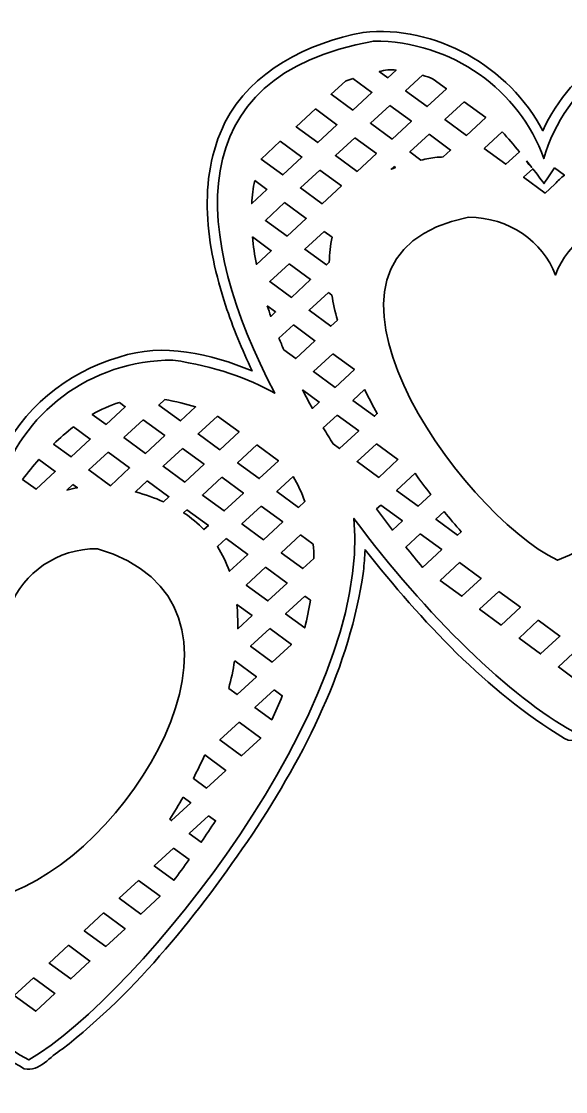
# Model space of a CAD drawing. Header units: centimetres. Extents: x -17 to 17.2, y -20.4 to 8.2.
# Drawn here: x -8.25 to 0.11, y -8.23 to 8.23 of the extents above; entities that cross this region are included whole.
import ezdxf

# ---------------------------------------------------------------- set-up
doc = ezdxf.new("R2010")
doc.units = ezdxf.units.CM
doc.header["$MEASUREMENT"] = 0
doc.layers.add('Layer 1', color=7, linetype='Continuous')

msp = doc.modelspace()

# ---------------------------------------------------------------- linework, layer by layer
at = {"layer": 'Layer 1', "color": 230, "lineweight": 35}
for points, knots in [([(2.43577, 8.07412), (1.16435, 8.07412), (0.09279, 7.24604), (-0.22846, 6.12013), (-0.22846, 6.12013), (-0.59788, 7.17011), (-1.63063, 7.9266), (-2.84586, 7.9266), (-2.84586, 7.9266), (-5.83558, 7.38881), (-5.63294, 4.94336), (-4.36128, 2.50961), (-4.36128, 2.50961), (-4.76566, 2.74558), (-5.28116, 2.9208), (-5.92512, 3.02084), (-5.92512, 3.02084), (-7.19654, 3.02084), (-8.2681, 2.19276), (-8.58935, 1.06685), (-8.58935, 1.06685), (-8.95877, 2.11683), (-9.99153, 2.87332), (-11.20675, 2.87332), (-11.20675, 2.87332), (-16.95517, 1.83929), (-10.90168, -6.24759), (-8.13972, -7.74253), (-8.13972, -7.74253), (-6.42835, -6.72983), (-2.87454, -2.29445), (-3.14436, 0.58513), (-3.14436, 0.58513), (-2.03758, -0.91077), (-0.71782, -2.181), (0.22117, -2.68925), (0.22117, -2.68925), (0.99252, -2.23281), (2.13806, -1.08082), (3.13921, 0.31041), (3.13921, 0.31041), (2.90375, -2.50737), (6.60067, -7.00383), (8.59005, -8.08061), (8.59005, -8.08061), (11.01989, -6.64276), (17.16408, 1.69485), (10.80465, 2.68276), (10.80465, 2.68276), (9.53323, 2.68276), (8.46167, 1.85468), (8.14043, 0.72877), (8.14043, 0.72877), (7.77101, 1.77875), (6.73825, 2.53524), (5.52303, 2.53524), (5.52303, 2.53524), (5.01004, 2.44296), (4.59131, 2.29438), (4.25557, 2.09946), (4.25557, 2.09946), (5.64481, 4.73203), (5.95376, 7.52761), (2.43577, 8.07412)], [0, 0, 0, 0, 0.05882353, 0.05882353, 0.05882353, 0.05882353, 0.11764706, 0.11764706, 0.11764706, 0.11764706, 0.17647059, 0.17647059, 0.17647059, 0.17647059, 0.23529412, 0.23529412, 0.23529412, 0.23529412, 0.29411765, 0.29411765, 0.29411765, 0.29411765, 0.35294118, 0.35294118, 0.35294118, 0.35294118, 0.41176471, 0.41176471, 0.41176471, 0.41176471, 0.47058824, 0.47058824, 0.47058824, 0.47058824, 0.52941176, 0.52941176, 0.52941176, 0.52941176, 0.58823529, 0.58823529, 0.58823529, 0.58823529, 0.64705882, 0.64705882, 0.64705882, 0.64705882, 0.70588235, 0.70588235, 0.70588235, 0.70588235, 0.76470588, 0.76470588, 0.76470588, 0.76470588, 0.82352941, 0.82352941, 0.82352941, 0.82352941, 0.88235294, 0.88235294, 0.88235294, 0.88235294, 1, 1, 1, 1]), ([(-2.62557, 7.48454), (-2.58254, 7.48454), (-2.53985, 7.48277), (-2.49787, 7.4797), (-2.49787, 7.4797), (-2.49787, 7.4797), (-2.62557, 7.36169), (-2.62557, 7.36169), (-2.62557, 7.36169), (-2.62557, 7.36169), (-2.757, 7.45794), (-2.757, 7.45794), (-2.757, 7.45794), (-2.7139, 7.46716), (-2.67029, 7.47632), (-2.62557, 7.48454)], [0, 0, 0, 0, 0.2, 0.2, 0.2, 0.2, 0.4, 0.4, 0.4, 0.4, 0.6, 0.6, 0.6, 0.6, 1, 1, 1, 1]), ([(-3.16033, 7.35056), (-3.16033, 7.35056), (-2.86821, 7.13727), (-2.86821, 7.13727), (-2.86821, 7.13727), (-2.86821, 7.13727), (-3.16353, 6.86352), (-3.16353, 6.86352), (-3.16353, 6.86352), (-3.16353, 6.86352), (-3.49556, 7.10728), (-3.49556, 7.10728), (-3.49556, 7.10728), (-3.49556, 7.10728), (-3.27633, 7.30993), (-3.27633, 7.30993), (-3.27633, 7.30993), (-3.23848, 7.3239), (-3.19986, 7.33759), (-3.16033, 7.35056)], [0, 0, 0, 0, 0.16666667, 0.16666667, 0.16666667, 0.16666667, 0.33333333, 0.33333333, 0.33333333, 0.33333333, 0.5, 0.5, 0.5, 0.5, 0.66666667, 0.66666667, 0.66666667, 0.66666667, 1, 1, 1, 1]), ([(-2.094, 7.40183), (-2.03812, 7.38419), (-1.98294, 7.36445), (-1.92905, 7.34186), (-1.92905, 7.34186), (-1.92905, 7.34186), (-1.72526, 7.19193), (-1.72526, 7.19193), (-1.72526, 7.19193), (-1.72526, 7.19193), (-2.02004, 6.91818), (-2.02004, 6.91818), (-2.02004, 6.91818), (-2.02004, 6.91818), (-2.3526, 7.16194), (-2.3526, 7.16194), (-2.3526, 7.16194), (-2.3526, 7.16194), (-2.094, 7.40183), (-2.094, 7.40183)], [0, 0, 0, 0, 0.16666667, 0.16666667, 0.16666667, 0.16666667, 0.33333333, 0.33333333, 0.33333333, 0.33333333, 0.5, 0.5, 0.5, 0.5, 0.66666667, 0.66666667, 0.66666667, 0.66666667, 1, 1, 1, 1]), ([(-2.59524, 6.93752), (-2.59524, 6.93752), (-2.26321, 6.69376), (-2.26321, 6.69376), (-2.26321, 6.69376), (-2.26321, 6.69376), (-2.55906, 6.42001), (-2.55906, 6.42001), (-2.55906, 6.42001), (-2.55906, 6.42001), (-2.89109, 6.66377), (-2.89109, 6.66377), (-2.89109, 6.66377), (-2.89109, 6.66377), (-2.59524, 6.93752), (-2.59524, 6.93752)], [0, 0, 0, 0, 0.2, 0.2, 0.2, 0.2, 0.4, 0.4, 0.4, 0.4, 0.6, 0.6, 0.6, 0.6, 1, 1, 1, 1]), ([(-1.45175, 6.99217), (-1.45175, 6.99217), (-1.12025, 6.74937), (-1.12025, 6.74937), (-1.12025, 6.74937), (-1.12025, 6.74937), (-1.4161, 6.47513), (-1.4161, 6.47513), (-1.4161, 6.47513), (-1.4161, 6.47513), (-1.7476, 6.71841), (-1.7476, 6.71841), (-1.7476, 6.71841), (-1.7476, 6.71841), (-1.45175, 6.99217), (-1.45175, 6.99217)], [0, 0, 0, 0, 0.2, 0.2, 0.2, 0.2, 0.4, 0.4, 0.4, 0.4, 0.6, 0.6, 0.6, 0.6, 1, 1, 1, 1]), ([(-3.73766, 6.88286), (-3.73766, 6.88286), (-3.40563, 6.63958), (-3.40563, 6.63958), (-3.40563, 6.63958), (-3.40563, 6.63958), (-3.70148, 6.36583), (-3.70148, 6.36583), (-3.70148, 6.36583), (-3.70148, 6.36583), (-4.03351, 6.60911), (-4.03351, 6.60911), (-4.03351, 6.60911), (-4.03351, 6.60911), (-3.73766, 6.88286), (-3.73766, 6.88286)], [0, 0, 0, 0, 0.2, 0.2, 0.2, 0.2, 0.4, 0.4, 0.4, 0.4, 0.6, 0.6, 0.6, 0.6, 1, 1, 1, 1]), ([(-3.13319, 6.43935), (-3.13319, 6.43935), (-2.80063, 6.19607), (-2.80063, 6.19607), (-2.80063, 6.19607), (-2.80063, 6.19607), (-3.09595, 5.92232), (-3.09595, 5.92232), (-3.09595, 5.92232), (-3.09595, 5.92232), (-3.42851, 6.1656), (-3.42851, 6.1656), (-3.42851, 6.1656), (-3.42851, 6.1656), (-3.13319, 6.43935), (-3.13319, 6.43935)], [0, 0, 0, 0, 0.2, 0.2, 0.2, 0.2, 0.4, 0.4, 0.4, 0.4, 0.6, 0.6, 0.6, 0.6, 1, 1, 1, 1]), ([(-1.99077, 6.494), (-1.99077, 6.494), (-1.65927, 6.25072), (-1.65927, 6.25072), (-1.65927, 6.25072), (-1.65927, 6.25072), (-1.7742, 6.14383), (-1.7742, 6.14383), (-1.7742, 6.14383), (-1.8055, 6.14273), (-1.83674, 6.1411), (-1.86838, 6.13899), (-1.86838, 6.13899), (-1.95457, 6.12698), (-2.03665, 6.11233), (-2.11527, 6.09546), (-2.11527, 6.09546), (-2.11527, 6.09546), (-2.28554, 6.22024), (-2.28554, 6.22024), (-2.28554, 6.22024), (-2.28554, 6.22024), (-1.99077, 6.494), (-1.99077, 6.494)], [0, 0, 0, 0, 0.14285714, 0.14285714, 0.14285714, 0.14285714, 0.28571429, 0.28571429, 0.28571429, 0.28571429, 0.42857143, 0.42857143, 0.42857143, 0.42857143, 0.57142857, 0.57142857, 0.57142857, 0.57142857, 0.71428571, 0.71428571, 0.71428571, 0.71428571, 1, 1, 1, 1]), ([(-0.86751, 6.53173), (-0.77601, 6.43148), (-0.68829, 6.32812), (-0.60359, 6.22412), (-0.60359, 6.22412), (-0.60359, 6.22412), (-0.81164, 6.03211), (-0.81164, 6.03211), (-0.81164, 6.03211), (-0.81164, 6.03211), (-1.1442, 6.27587), (-1.1442, 6.27587), (-1.1442, 6.27587), (-1.1442, 6.27587), (-0.86751, 6.53173), (-0.86751, 6.53173)], [0, 0, 0, 0, 0.2, 0.2, 0.2, 0.2, 0.4, 0.4, 0.4, 0.4, 0.6, 0.6, 0.6, 0.6, 1, 1, 1, 1]), ([(-4.27667, 6.38469), (-4.27667, 6.38469), (-3.94411, 6.14093), (-3.94411, 6.14093), (-3.94411, 6.14093), (-3.94411, 6.14093), (-4.23943, 5.86766), (-4.23943, 5.86766), (-4.23943, 5.86766), (-4.23943, 5.86766), (-4.57146, 6.11094), (-4.57146, 6.11094), (-4.57146, 6.11094), (-4.57146, 6.11094), (-4.27667, 6.38469), (-4.27667, 6.38469)], [0, 0, 0, 0, 0.2, 0.2, 0.2, 0.2, 0.4, 0.4, 0.4, 0.4, 0.6, 0.6, 0.6, 0.6, 1, 1, 1, 1]), ([(-3.67114, 5.94118), (-3.67114, 5.94118), (-3.33858, 5.6979), (-3.33858, 5.6979), (-3.33858, 5.6979), (-3.33858, 5.6979), (-3.63443, 5.42415), (-3.63443, 5.42415), (-3.63443, 5.42415), (-3.63443, 5.42415), (-3.96699, 5.66743), (-3.96699, 5.66743), (-3.96699, 5.66743), (-3.96699, 5.66743), (-3.67114, 5.94118), (-3.67114, 5.94118)], [0, 0, 0, 0, 0.2, 0.2, 0.2, 0.2, 0.4, 0.4, 0.4, 0.4, 0.6, 0.6, 0.6, 0.6, 1, 1, 1, 1]), ([(-2.52766, 5.99631), (-2.52766, 5.99631), (-2.50691, 5.98083), (-2.50691, 5.98083), (-2.50691, 5.98083), (-2.52929, 5.97223), (-2.55133, 5.96333), (-2.57289, 5.95423), (-2.57289, 5.95423), (-2.57289, 5.95423), (-2.52766, 5.99631), (-2.52766, 5.99631)], [0, 0, 0, 0, 0.25, 0.25, 0.25, 0.25, 0.5, 0.5, 0.5, 0.5, 1, 1, 1, 1]), ([(-0.06457, 5.97552), (-0.06457, 5.97552), (0.08814, 5.86379), (0.08814, 5.86379), (0.08814, 5.86379), (0.03591, 5.82354), (-0.01238, 5.7783), (-0.05606, 5.72788), (-0.05606, 5.72788), (-0.05606, 5.72788), (-0.20611, 5.58907), (-0.20611, 5.58907), (-0.20611, 5.58907), (-0.20611, 5.58907), (-0.53867, 5.83235), (-0.53867, 5.83235), (-0.53867, 5.83235), (-0.53867, 5.83235), (-0.39713, 5.96294), (-0.39713, 5.96294), (-0.39713, 5.96294), (-0.33794, 5.88614), (-0.27979, 5.80969), (-0.22367, 5.73562), (-0.22367, 5.73562), (-0.17561, 5.81065), (-0.12232, 5.89146), (-0.06457, 5.97552)], [0, 0, 0, 0, 0.125, 0.125, 0.125, 0.125, 0.25, 0.25, 0.25, 0.25, 0.375, 0.375, 0.375, 0.375, 0.5, 0.5, 0.5, 0.5, 0.625, 0.625, 0.625, 0.625, 0.75, 0.75, 0.75, 0.75, 1, 1, 1, 1]), ([(-0.49238, 6.08579), (-0.46559, 6.05177), (-0.43978, 6.01804), (-0.41363, 5.98422), (-0.41363, 5.98422), (-0.44586, 6.01139), (-0.47255, 6.04662), (-0.49238, 6.08579)], [0, 0, 0, 0, 0.33333333, 0.33333333, 0.33333333, 0.33333333, 1, 1, 1, 1]), ([(-4.6699, 5.7806), (-4.6699, 5.7806), (-4.48207, 5.64276), (-4.48207, 5.64276), (-4.48207, 5.64276), (-4.48207, 5.64276), (-4.71619, 5.42608), (-4.71619, 5.42608), (-4.71619, 5.42608), (-4.70877, 5.54783), (-4.69321, 5.66609), (-4.6699, 5.7806)], [0, 0, 0, 0, 0.25, 0.25, 0.25, 0.25, 0.5, 0.5, 0.5, 0.5, 1, 1, 1, 1]), ([(-4.20963, 5.44301), (-4.20963, 5.44301), (-3.8776, 5.19925), (-3.8776, 5.19925), (-3.8776, 5.19925), (-3.8776, 5.19925), (-4.17238, 4.92598), (-4.17238, 4.92598), (-4.17238, 4.92598), (-4.17238, 4.92598), (-4.50494, 5.16926), (-4.50494, 5.16926), (-4.50494, 5.16926), (-4.50494, 5.16926), (-4.20963, 5.44301), (-4.20963, 5.44301)], [0, 0, 0, 0, 0.2, 0.2, 0.2, 0.2, 0.4, 0.4, 0.4, 0.4, 0.6, 0.6, 0.6, 0.6, 1, 1, 1, 1]), ([(-1.38311, 5.21617), (-0.76629, 5.21617), (-0.24258, 4.84441), (-0.05073, 4.32769), (-0.05073, 4.32769), (0.14108, 4.84449), (0.66584, 5.21617), (1.28271, 5.21617), (1.28271, 5.21617), (4.06746, 4.39086), (1.93847, 0.71281), (-0.01668, -0.05863), (-0.01668, -0.05863), (-1.51988, 0.66887), (-4.36067, 4.63329), (-1.38311, 5.21617)], [0, 0, 0, 0, 0.2, 0.2, 0.2, 0.2, 0.4, 0.4, 0.4, 0.4, 0.6, 0.6, 0.6, 0.6, 1, 1, 1, 1]), ([(-3.6041, 4.99949), (-3.6041, 4.99949), (-3.47959, 4.90808), (-3.47959, 4.90808), (-3.47959, 4.90808), (-3.50678, 4.7861), (-3.5211, 4.65796), (-3.52375, 4.52454), (-3.52375, 4.52454), (-3.52375, 4.52454), (-3.56845, 4.48343), (-3.56845, 4.48343), (-3.56845, 4.48343), (-3.56845, 4.48343), (-3.89995, 4.72574), (-3.89995, 4.72574), (-3.89995, 4.72574), (-3.89995, 4.72574), (-3.6041, 4.99949), (-3.6041, 4.99949)], [0, 0, 0, 0, 0.16666667, 0.16666667, 0.16666667, 0.16666667, 0.33333333, 0.33333333, 0.33333333, 0.33333333, 0.5, 0.5, 0.5, 0.5, 0.66666667, 0.66666667, 0.66666667, 0.66666667, 1, 1, 1, 1]), ([(-4.70555, 4.91485), (-4.70555, 4.91485), (-4.41449, 4.70156), (-4.41449, 4.70156), (-4.41449, 4.70156), (-4.41449, 4.70156), (-4.64223, 4.49068), (-4.64223, 4.49068), (-4.64223, 4.49068), (-4.67065, 4.63471), (-4.69232, 4.77639), (-4.70555, 4.91485)], [0, 0, 0, 0, 0.25, 0.25, 0.25, 0.25, 0.5, 0.5, 0.5, 0.5, 1, 1, 1, 1]), ([(-4.14205, 4.5018), (-4.14205, 4.5018), (-3.81055, 4.259), (-3.81055, 4.259), (-3.81055, 4.259), (-3.81055, 4.259), (-4.10587, 3.98525), (-4.10587, 3.98525), (-4.10587, 3.98525), (-4.10587, 3.98525), (-4.43737, 4.22805), (-4.43737, 4.22805), (-4.43737, 4.22805), (-4.43737, 4.22805), (-4.14205, 4.5018), (-4.14205, 4.5018)], [0, 0, 0, 0, 0.2, 0.2, 0.2, 0.2, 0.4, 0.4, 0.4, 0.4, 0.6, 0.6, 0.6, 0.6, 1, 1, 1, 1]), ([(-3.53759, 4.05926), (-3.53759, 4.05926), (-3.48491, 4.02057), (-3.48491, 4.02057), (-3.48491, 4.02057), (-3.46409, 3.89481), (-3.43495, 3.76633), (-3.39924, 3.63558), (-3.39924, 3.63558), (-3.39924, 3.63558), (-3.50087, 3.54175), (-3.50087, 3.54175), (-3.50087, 3.54175), (-3.50087, 3.54175), (-3.83343, 3.78551), (-3.83343, 3.78551), (-3.83343, 3.78551), (-3.83343, 3.78551), (-3.53759, 4.05926), (-3.53759, 4.05926)], [0, 0, 0, 0, 0.16666667, 0.16666667, 0.16666667, 0.16666667, 0.33333333, 0.33333333, 0.33333333, 0.33333333, 0.5, 0.5, 0.5, 0.5, 0.66666667, 0.66666667, 0.66666667, 0.66666667, 1, 1, 1, 1]), ([(-4.47621, 3.85467), (-4.47621, 3.85467), (-4.34851, 3.76084), (-4.34851, 3.76084), (-4.34851, 3.76084), (-4.34851, 3.76084), (-4.42247, 3.69264), (-4.42247, 3.69264), (-4.42247, 3.69264), (-4.44133, 3.74686), (-4.45896, 3.80084), (-4.47621, 3.85467)], [0, 0, 0, 0, 0.25, 0.25, 0.25, 0.25, 0.5, 0.5, 0.5, 0.5, 1, 1, 1, 1]), ([(-4.07607, 3.56109), (-4.07607, 3.56109), (-3.74404, 3.31733), (-3.74404, 3.31733), (-3.74404, 3.31733), (-3.74404, 3.31733), (-4.03882, 3.04358), (-4.03882, 3.04358), (-4.03882, 3.04358), (-4.03882, 3.04358), (-4.2224, 3.17852), (-4.2224, 3.17852), (-4.2224, 3.17852), (-4.24786, 3.23814), (-4.27257, 3.29763), (-4.29636, 3.35699), (-4.29636, 3.35699), (-4.29636, 3.35699), (-4.07607, 3.56109), (-4.07607, 3.56109)], [0, 0, 0, 0, 0.16666667, 0.16666667, 0.16666667, 0.16666667, 0.33333333, 0.33333333, 0.33333333, 0.33333333, 0.5, 0.5, 0.5, 0.5, 0.66666667, 0.66666667, 0.66666667, 0.66666667, 1, 1, 1, 1]), ([(-3.47054, 3.11757), (-3.47054, 3.11757), (-3.13851, 2.87381), (-3.13851, 2.87381), (-3.13851, 2.87381), (-3.13851, 2.87381), (-3.43436, 2.60054), (-3.43436, 2.60054), (-3.43436, 2.60054), (-3.43436, 2.60054), (-3.76639, 2.84382), (-3.76639, 2.84382), (-3.76639, 2.84382), (-3.76639, 2.84382), (-3.47054, 3.11757), (-3.47054, 3.11757)], [0, 0, 0, 0, 0.2, 0.2, 0.2, 0.2, 0.4, 0.4, 0.4, 0.4, 0.6, 0.6, 0.6, 0.6, 1, 1, 1, 1]), ([(-3.93453, 2.56426), (-3.93453, 2.56426), (-3.67699, 2.37563), (-3.67699, 2.37563), (-3.67699, 2.37563), (-3.67699, 2.37563), (-3.78288, 2.27745), (-3.78288, 2.27745), (-3.78288, 2.27745), (-3.83503, 2.37293), (-3.88574, 2.46863), (-3.93453, 2.56426)], [0, 0, 0, 0, 0.25, 0.25, 0.25, 0.25, 0.5, 0.5, 0.5, 0.5, 1, 1, 1, 1]), ([(-2.98207, 2.56668), (-2.92094, 2.44323), (-2.85556, 2.31977), (-2.78679, 2.19668), (-2.78679, 2.19668), (-2.78679, 2.19668), (-2.82883, 2.1575), (-2.82883, 2.1575), (-2.82883, 2.1575), (-2.82883, 2.1575), (-3.16139, 2.4003), (-3.16139, 2.4003), (-3.16139, 2.4003), (-3.16139, 2.4003), (-2.98207, 2.56668), (-2.98207, 2.56668)], [0, 0, 0, 0, 0.2, 0.2, 0.2, 0.2, 0.4, 0.4, 0.4, 0.4, 0.6, 0.6, 0.6, 0.6, 1, 1, 1, 1]), ([(-6.74615, 2.36838), (-6.74615, 2.36838), (-6.65782, 2.30357), (-6.65782, 2.30357), (-6.65782, 2.30357), (-6.65782, 2.30357), (-6.95367, 2.02982), (-6.95367, 2.02982), (-6.95367, 2.02982), (-6.95367, 2.02982), (-7.16491, 2.18507), (-7.16491, 2.18507), (-7.16491, 2.18507), (-7.03222, 2.26078), (-6.89252, 2.32333), (-6.74615, 2.36838)], [0, 0, 0, 0, 0.2, 0.2, 0.2, 0.2, 0.4, 0.4, 0.4, 0.4, 0.6, 0.6, 0.6, 0.6, 1, 1, 1, 1]), ([(-6.0491, 2.41481), (-5.8816, 2.3825), (-5.72446, 2.34423), (-5.57766, 2.2997), (-5.57766, 2.2997), (-5.57766, 2.2997), (-5.81019, 2.08495), (-5.81019, 2.08495), (-5.81019, 2.08495), (-5.81019, 2.08495), (-6.14275, 2.32823), (-6.14275, 2.32823), (-6.14275, 2.32823), (-6.14275, 2.32823), (-6.0491, 2.41481), (-6.0491, 2.41481)], [0, 0, 0, 0, 0.2, 0.2, 0.2, 0.2, 0.4, 0.4, 0.4, 0.4, 0.6, 0.6, 0.6, 0.6, 1, 1, 1, 1]), ([(-5.24297, 2.15944), (-5.24297, 2.15944), (-4.91041, 1.91568), (-4.91041, 1.91568), (-4.91041, 1.91568), (-4.91041, 1.91568), (-5.20626, 1.64241), (-5.20626, 1.64241), (-5.20626, 1.64241), (-5.20626, 1.64241), (-5.53882, 1.88569), (-5.53882, 1.88569), (-5.53882, 1.88569), (-5.53882, 1.88569), (-5.24297, 2.15944), (-5.24297, 2.15944)], [0, 0, 0, 0, 0.2, 0.2, 0.2, 0.2, 0.4, 0.4, 0.4, 0.4, 0.6, 0.6, 0.6, 0.6, 1, 1, 1, 1]), ([(-3.40403, 2.17588), (-3.40403, 2.17588), (-3.07147, 1.93212), (-3.07147, 1.93212), (-3.07147, 1.93212), (-3.07147, 1.93212), (-3.36785, 1.65934), (-3.36785, 1.65934), (-3.36785, 1.65934), (-3.36785, 1.65934), (-3.46629, 1.73141), (-3.46629, 1.73141), (-3.46629, 1.73141), (-3.5169, 1.81415), (-3.56679, 1.89721), (-3.61528, 1.9805), (-3.61528, 1.9805), (-3.61528, 1.9805), (-3.40403, 2.17588), (-3.40403, 2.17588)], [0, 0, 0, 0, 0.16666667, 0.16666667, 0.16666667, 0.16666667, 0.33333333, 0.33333333, 0.33333333, 0.33333333, 0.5, 0.5, 0.5, 0.5, 0.66666667, 0.66666667, 0.66666667, 0.66666667, 1, 1, 1, 1]), ([(-7.45278, 1.99403), (-7.45278, 1.99403), (-7.19631, 1.8054), (-7.19631, 1.8054), (-7.19631, 1.8054), (-7.19631, 1.8054), (-7.49056, 1.53213), (-7.49056, 1.53213), (-7.49056, 1.53213), (-7.49056, 1.53213), (-7.75927, 1.72898), (-7.75927, 1.72898), (-7.75927, 1.72898), (-7.66267, 1.82267), (-7.56053, 1.91219), (-7.45278, 1.99403)], [0, 0, 0, 0, 0.2, 0.2, 0.2, 0.2, 0.4, 0.4, 0.4, 0.4, 0.6, 0.6, 0.6, 0.6, 1, 1, 1, 1]), ([(-6.38539, 2.10382), (-6.38539, 2.10382), (-6.05283, 1.86006), (-6.05283, 1.86006), (-6.05283, 1.86006), (-6.05283, 1.86006), (-6.34815, 1.58631), (-6.34815, 1.58631), (-6.34815, 1.58631), (-6.34815, 1.58631), (-6.68018, 1.83007), (-6.68018, 1.83007), (-6.68018, 1.83007), (-6.68018, 1.83007), (-6.38539, 2.10382), (-6.38539, 2.10382)], [0, 0, 0, 0, 0.2, 0.2, 0.2, 0.2, 0.4, 0.4, 0.4, 0.4, 0.6, 0.6, 0.6, 0.6, 1, 1, 1, 1]), ([(-5.78039, 1.66127), (-5.78039, 1.66127), (-5.44836, 1.41751), (-5.44836, 1.41751), (-5.44836, 1.41751), (-5.44836, 1.41751), (-5.74421, 1.14376), (-5.74421, 1.14376), (-5.74421, 1.14376), (-5.74421, 1.14376), (-6.07624, 1.38752), (-6.07624, 1.38752), (-6.07624, 1.38752), (-6.07624, 1.38752), (-5.78039, 1.66127), (-5.78039, 1.66127)], [0, 0, 0, 0, 0.2, 0.2, 0.2, 0.2, 0.4, 0.4, 0.4, 0.4, 0.6, 0.6, 0.6, 0.6, 1, 1, 1, 1]), ([(-4.63744, 1.71592), (-4.63744, 1.71592), (-4.30488, 1.47264), (-4.30488, 1.47264), (-4.30488, 1.47264), (-4.30488, 1.47264), (-4.60073, 1.19889), (-4.60073, 1.19889), (-4.60073, 1.19889), (-4.60073, 1.19889), (-4.93329, 1.44217), (-4.93329, 1.44217), (-4.93329, 1.44217), (-4.93329, 1.44217), (-4.63744, 1.71592), (-4.63744, 1.71592)], [0, 0, 0, 0, 0.2, 0.2, 0.2, 0.2, 0.4, 0.4, 0.4, 0.4, 0.6, 0.6, 0.6, 0.6, 1, 1, 1, 1]), ([(-2.8001, 1.73334), (-2.8001, 1.73334), (-2.46807, 1.48958), (-2.46807, 1.48958), (-2.46807, 1.48958), (-2.46807, 1.48958), (-2.76285, 1.21631), (-2.76285, 1.21631), (-2.76285, 1.21631), (-2.76285, 1.21631), (-3.09541, 1.45959), (-3.09541, 1.45959), (-3.09541, 1.45959), (-3.09541, 1.45959), (-2.8001, 1.73334), (-2.8001, 1.73334)], [0, 0, 0, 0, 0.2, 0.2, 0.2, 0.2, 0.4, 0.4, 0.4, 0.4, 0.6, 0.6, 0.6, 0.6, 1, 1, 1, 1]), ([(-7.98488, 1.49199), (-7.98488, 1.49199), (-7.7332, 1.30772), (-7.7332, 1.30772), (-7.7332, 1.30772), (-7.7332, 1.30772), (-8.02905, 1.03397), (-8.02905, 1.03397), (-8.02905, 1.03397), (-8.02905, 1.03397), (-8.23604, 1.18536), (-8.23604, 1.18536), (-8.23604, 1.18536), (-8.15863, 1.28722), (-8.07458, 1.39055), (-7.98489, 1.492), (-7.98489, 1.492), (-7.98489, 1.492), (-7.98488, 1.49199), (-7.98488, 1.49199)], [0, 0, 0, 0, 0.16666667, 0.16666667, 0.16666667, 0.16666667, 0.33333333, 0.33333333, 0.33333333, 0.33333333, 0.5, 0.5, 0.5, 0.5, 0.66666667, 0.66666667, 0.66666667, 0.66666667, 1, 1, 1, 1]), ([(-6.92334, 1.60565), (-6.92334, 1.60565), (-6.59078, 1.36188), (-6.59078, 1.36188), (-6.59078, 1.36188), (-6.59078, 1.36188), (-6.8861, 1.08861), (-6.8861, 1.08861), (-6.8861, 1.08861), (-6.8861, 1.08861), (-7.21813, 1.33237), (-7.21813, 1.33237), (-7.21813, 1.33237), (-7.21813, 1.33237), (-6.92334, 1.60565), (-6.92334, 1.60565)], [0, 0, 0, 0, 0.2, 0.2, 0.2, 0.2, 0.4, 0.4, 0.4, 0.4, 0.6, 0.6, 0.6, 0.6, 1, 1, 1, 1]), ([(-6.31941, 1.1631), (-6.31941, 1.1631), (-5.98685, 0.91934), (-5.98685, 0.91934), (-5.98685, 0.91934), (-5.98685, 0.91934), (-6.07039, 0.84147), (-6.07039, 0.84147), (-6.07039, 0.84147), (-6.20149, 0.90073), (-6.34467, 0.95187), (-6.50192, 0.99382), (-6.50192, 0.99382), (-6.50192, 0.99382), (-6.31941, 1.1631), (-6.31941, 1.1631)], [0, 0, 0, 0, 0.2, 0.2, 0.2, 0.2, 0.4, 0.4, 0.4, 0.4, 0.6, 0.6, 0.6, 0.6, 1, 1, 1, 1]), ([(-5.17592, 1.21775), (-5.17592, 1.21775), (-4.84389, 0.97399), (-4.84389, 0.97399), (-4.84389, 0.97399), (-4.84389, 0.97399), (-5.13867, 0.70072), (-5.13867, 0.70072), (-5.13867, 0.70072), (-5.13867, 0.70072), (-5.47176, 0.944), (-5.47176, 0.944), (-5.47176, 0.944), (-5.47176, 0.944), (-5.17592, 1.21775), (-5.17592, 1.21775)], [0, 0, 0, 0, 0.2, 0.2, 0.2, 0.2, 0.4, 0.4, 0.4, 0.4, 0.6, 0.6, 0.6, 0.6, 1, 1, 1, 1]), ([(-4.07767, 1.23081), (-4.00504, 1.10858), (-3.94615, 0.97959), (-3.89942, 0.84485), (-3.89942, 0.84485), (-3.89942, 0.84485), (-3.99626, 0.75537), (-3.99626, 0.75537), (-3.99626, 0.75537), (-3.99626, 0.75537), (-4.32829, 0.99913), (-4.32829, 0.99913), (-4.32829, 0.99913), (-4.32829, 0.99913), (-4.07767, 1.23081), (-4.07767, 1.23081)], [0, 0, 0, 0, 0.2, 0.2, 0.2, 0.2, 0.4, 0.4, 0.4, 0.4, 0.6, 0.6, 0.6, 0.6, 1, 1, 1, 1]), ([(-2.20574, 1.27966), (-2.12713, 1.16867), (-2.04659, 1.05941), (-1.9647, 0.95222), (-1.9647, 0.95222), (-1.9647, 0.95222), (-2.15838, 0.77278), (-2.15838, 0.77278), (-2.15838, 0.77278), (-2.15838, 0.77278), (-2.49041, 1.01606), (-2.49041, 1.01606), (-2.49041, 1.01606), (-2.49041, 1.01606), (-2.20574, 1.27966), (-2.20574, 1.27966)], [0, 0, 0, 0, 0.2, 0.2, 0.2, 0.2, 0.4, 0.4, 0.4, 0.4, 0.6, 0.6, 0.6, 0.6, 1, 1, 1, 1]), ([(-7.4613, 1.10748), (-7.4613, 1.10748), (-7.39372, 1.05766), (-7.39372, 1.05766), (-7.39372, 1.05766), (-7.44831, 1.04728), (-7.50189, 1.03529), (-7.55441, 1.02139), (-7.55441, 1.02139), (-7.55441, 1.02139), (-7.4613, 1.10748), (-7.4613, 1.10748)], [0, 0, 0, 0, 0.25, 0.25, 0.25, 0.25, 0.5, 0.5, 0.5, 0.5, 1, 1, 1, 1]), ([(-5.71388, 0.71958), (-5.71388, 0.71958), (-5.38132, 0.47582), (-5.38132, 0.47582), (-5.38132, 0.47582), (-5.38132, 0.47582), (-5.4489, 0.41294), (-5.4489, 0.41294), (-5.4489, 0.41294), (-5.54028, 0.50782), (-5.64467, 0.59527), (-5.76337, 0.67363), (-5.76337, 0.67363), (-5.76337, 0.67363), (-5.71388, 0.71958), (-5.71388, 0.71958)], [0, 0, 0, 0, 0.2, 0.2, 0.2, 0.2, 0.4, 0.4, 0.4, 0.4, 0.6, 0.6, 0.6, 0.6, 1, 1, 1, 1]), ([(-4.57039, 0.77424), (-4.57039, 0.77424), (-4.23836, 0.53144), (-4.23836, 0.53144), (-4.23836, 0.53144), (-4.23836, 0.53144), (-4.53421, 0.2572), (-4.53421, 0.2572), (-4.53421, 0.2572), (-4.53421, 0.2572), (-4.86624, 0.50048), (-4.86624, 0.50048), (-4.86624, 0.50048), (-4.86624, 0.50048), (-4.57039, 0.77424), (-4.57039, 0.77424)], [0, 0, 0, 0, 0.2, 0.2, 0.2, 0.2, 0.4, 0.4, 0.4, 0.4, 0.6, 0.6, 0.6, 0.6, 1, 1, 1, 1]), ([(-2.73358, 0.79165), (-2.73358, 0.79165), (-2.40102, 0.54789), (-2.40102, 0.54789), (-2.40102, 0.54789), (-2.40102, 0.54789), (-2.5532, 0.40666), (-2.5532, 0.40666), (-2.5532, 0.40666), (-2.6356, 0.51389), (-2.7171, 0.62239), (-2.79743, 0.73265), (-2.79743, 0.73265), (-2.79743, 0.73265), (-2.73358, 0.79165), (-2.73358, 0.79165)], [0, 0, 0, 0, 0.2, 0.2, 0.2, 0.2, 0.4, 0.4, 0.4, 0.4, 0.6, 0.6, 0.6, 0.6, 1, 1, 1, 1]), ([(-1.75878, 0.69056), (-1.67268, 0.58451), (-1.58523, 0.48172), (-1.49752, 0.3815), (-1.49752, 0.3815), (-1.49752, 0.3815), (-1.55339, 0.32975), (-1.55339, 0.32975), (-1.55339, 0.32975), (-1.55339, 0.32975), (-1.88595, 0.57351), (-1.88595, 0.57351), (-1.88595, 0.57351), (-1.88595, 0.57351), (-1.75878, 0.69056), (-1.75878, 0.69056)], [0, 0, 0, 0, 0.2, 0.2, 0.2, 0.2, 0.4, 0.4, 0.4, 0.4, 0.6, 0.6, 0.6, 0.6, 1, 1, 1, 1]), ([(-3.96646, 0.33169), (-3.96646, 0.33169), (-3.76958, 0.18708), (-3.76958, 0.18708), (-3.76958, 0.18708), (-3.76452, 0.11604), (-3.76132, 0.04432), (-3.76107, -0.02863), (-3.76107, -0.02863), (-3.76107, -0.02863), (-3.93028, -0.18534), (-3.93028, -0.18534), (-3.93028, -0.18534), (-3.93028, -0.18534), (-4.26231, 0.05794), (-4.26231, 0.05794), (-4.26231, 0.05794), (-4.26231, 0.05794), (-3.96646, 0.33169), (-3.96646, 0.33169)], [0, 0, 0, 0, 0.16666667, 0.16666667, 0.16666667, 0.16666667, 0.33333333, 0.33333333, 0.33333333, 0.33333333, 0.5, 0.5, 0.5, 0.5, 0.66666667, 0.66666667, 0.66666667, 0.66666667, 1, 1, 1, 1]), ([(-2.12805, 0.34813), (-2.12805, 0.34813), (-1.79549, 0.10533), (-1.79549, 0.10533), (-1.79549, 0.10533), (-1.79549, 0.10533), (-2.09027, -0.16745), (-2.09027, -0.16745), (-2.09027, -0.16745), (-2.17656, -0.06535), (-2.26207, 0.03876), (-2.34727, 0.14499), (-2.34727, 0.14499), (-2.34727, 0.14499), (-2.12805, 0.34813), (-2.12805, 0.34813)], [0, 0, 0, 0, 0.2, 0.2, 0.2, 0.2, 0.4, 0.4, 0.4, 0.4, 0.6, 0.6, 0.6, 0.6, 1, 1, 1, 1]), ([(-5.10941, 0.27607), (-5.10941, 0.27607), (-4.77685, 0.03279), (-4.77685, 0.03279), (-4.77685, 0.03279), (-4.77685, 0.03279), (-5.05727, -0.22597), (-5.05727, -0.22597), (-5.05727, -0.22597), (-5.10469, -0.09241), (-5.16599, 0.03442), (-5.24244, 0.15274), (-5.24244, 0.15274), (-5.24244, 0.15274), (-5.10941, 0.27607), (-5.10941, 0.27607)], [0, 0, 0, 0, 0.2, 0.2, 0.2, 0.2, 0.4, 0.4, 0.4, 0.4, 0.6, 0.6, 0.6, 0.6, 1, 1, 1, 1]), ([(-9.75252, 0.11984), (-9.1357, 0.11984), (-8.61146, -0.25143), (-8.41961, -0.76816), (-8.41961, -0.76816), (-8.2278, -0.25136), (-7.70358, 0.11984), (-7.0867, 0.11984), (-7.0867, 0.11984), (-4.30195, -0.70547), (-6.43094, -4.38352), (-8.38609, -5.15496), (-8.38609, -5.15496), (-9.88929, -4.42745), (-12.73008, -0.46303), (-9.75252, 0.11984)], [0, 0, 0, 0, 0.2, 0.2, 0.2, 0.2, 0.4, 0.4, 0.4, 0.4, 0.6, 0.6, 0.6, 0.6, 1, 1, 1, 1]), ([(-1.52412, -0.09442), (-1.52412, -0.09442), (-1.19156, -0.3377), (-1.19156, -0.3377), (-1.19156, -0.3377), (-1.19156, -0.3377), (-1.48688, -0.61048), (-1.48688, -0.61048), (-1.48688, -0.61048), (-1.48688, -0.61048), (-1.81944, -0.36768), (-1.81944, -0.36768), (-1.81944, -0.36768), (-1.81944, -0.36768), (-1.52412, -0.09442), (-1.52412, -0.09442)], [0, 0, 0, 0, 0.2, 0.2, 0.2, 0.2, 0.4, 0.4, 0.4, 0.4, 0.6, 0.6, 0.6, 0.6, 1, 1, 1, 1]), ([(-4.50441, -0.16648), (-4.50441, -0.16648), (-4.17238, -0.40976), (-4.17238, -0.40976), (-4.17238, -0.40976), (-4.17238, -0.40976), (-4.46716, -0.68303), (-4.46716, -0.68303), (-4.46716, -0.68303), (-4.46716, -0.68303), (-4.79972, -0.43975), (-4.79972, -0.43975), (-4.79972, -0.43975), (-4.79972, -0.43975), (-4.50441, -0.16648), (-4.50441, -0.16648)], [0, 0, 0, 0, 0.2, 0.2, 0.2, 0.2, 0.4, 0.4, 0.4, 0.4, 0.6, 0.6, 0.6, 0.6, 1, 1, 1, 1]), ([(-3.89995, -0.61), (-3.89995, -0.61), (-3.81375, -0.67336), (-3.81375, -0.67336), (-3.81375, -0.67336), (-3.83603, -0.81313), (-3.86532, -0.95495), (-3.90048, -1.0985), (-3.90048, -1.0985), (-3.90048, -1.0985), (-4.19526, -0.88327), (-4.19526, -0.88327), (-4.19526, -0.88327), (-4.19526, -0.88327), (-3.89995, -0.61), (-3.89995, -0.61)], [0, 0, 0, 0, 0.2, 0.2, 0.2, 0.2, 0.4, 0.4, 0.4, 0.4, 0.6, 0.6, 0.6, 0.6, 1, 1, 1, 1]), ([(-0.91859, -0.53793), (-0.91859, -0.53793), (-0.58656, -0.78121), (-0.58656, -0.78121), (-0.58656, -0.78121), (-0.58656, -0.78121), (-0.88134, -1.05399), (-0.88134, -1.05399), (-0.88134, -1.05399), (-0.88134, -1.05399), (-1.2139, -0.81119), (-1.2139, -0.81119), (-1.2139, -0.81119), (-1.2139, -0.81119), (-0.91859, -0.53793), (-0.91859, -0.53793)], [0, 0, 0, 0, 0.2, 0.2, 0.2, 0.2, 0.4, 0.4, 0.4, 0.4, 0.6, 0.6, 0.6, 0.6, 1, 1, 1, 1]), ([(-4.94446, -0.73623), (-4.94446, -0.73623), (-4.71034, -0.90793), (-4.71034, -0.90793), (-4.71034, -0.90793), (-4.71034, -0.90793), (-4.93063, -1.11155), (-4.93063, -1.11155), (-4.93063, -1.11155), (-4.92729, -0.98348), (-4.93164, -0.85796), (-4.94446, -0.73623)], [0, 0, 0, 0, 0.25, 0.25, 0.25, 0.25, 0.5, 0.5, 0.5, 0.5, 1, 1, 1, 1]), ([(-0.31412, -0.98048), (-0.31412, -0.98048), (0.01844, -1.22424), (0.01844, -1.22424), (0.01844, -1.22424), (0.01844, -1.22424), (-0.27688, -1.49751), (-0.27688, -1.49751), (-0.27688, -1.49751), (-0.27688, -1.49751), (-0.60891, -1.25375), (-0.60891, -1.25375), (-0.60891, -1.25375), (-0.60891, -1.25375), (-0.31412, -0.98048), (-0.31412, -0.98048)], [0, 0, 0, 0, 0.2, 0.2, 0.2, 0.2, 0.4, 0.4, 0.4, 0.4, 0.6, 0.6, 0.6, 0.6, 1, 1, 1, 1]), ([(-4.4379, -1.10768), (-4.4379, -1.10768), (-4.10481, -1.35144), (-4.10481, -1.35144), (-4.10481, -1.35144), (-4.10481, -1.35144), (-4.40066, -1.62422), (-4.40066, -1.62422), (-4.40066, -1.62422), (-4.40066, -1.62422), (-4.73269, -1.38142), (-4.73269, -1.38142), (-4.73269, -1.38142), (-4.73269, -1.38142), (-4.4379, -1.10768), (-4.4379, -1.10768)], [0, 0, 0, 0, 0.2, 0.2, 0.2, 0.2, 0.4, 0.4, 0.4, 0.4, 0.6, 0.6, 0.6, 0.6, 1, 1, 1, 1]), ([(0.29087, -1.424), (0.29087, -1.424), (0.62237, -1.66728), (0.62237, -1.66728), (0.62237, -1.66728), (0.62237, -1.66728), (0.32759, -1.94055), (0.32759, -1.94055), (0.32759, -1.94055), (0.32759, -1.94055), (-0.00391, -1.69727), (-0.00391, -1.69727), (-0.00391, -1.69727), (-0.00391, -1.69727), (0.29087, -1.424), (0.29087, -1.424)], [0, 0, 0, 0, 0.2, 0.2, 0.2, 0.2, 0.4, 0.4, 0.4, 0.4, 0.6, 0.6, 0.6, 0.6, 1, 1, 1, 1]), ([(-4.97585, -1.60585), (-4.97585, -1.60585), (-4.64329, -1.84961), (-4.64329, -1.84961), (-4.64329, -1.84961), (-4.64329, -1.84961), (-4.93914, -2.12336), (-4.93914, -2.12336), (-4.93914, -2.12336), (-4.93914, -2.12336), (-5.06791, -2.02856), (-5.06791, -2.02856), (-5.06791, -2.02856), (-5.03125, -1.88722), (-5.00166, -1.74705), (-4.97905, -1.60874), (-4.97905, -1.60874), (-4.97905, -1.60874), (-4.97585, -1.60585), (-4.97585, -1.60585)], [0, 0, 0, 0, 0.16666667, 0.16666667, 0.16666667, 0.16666667, 0.33333333, 0.33333333, 0.33333333, 0.33333333, 0.5, 0.5, 0.5, 0.5, 0.66666667, 0.66666667, 0.66666667, 0.66666667, 1, 1, 1, 1]), ([(-4.37032, -2.04937), (-4.37032, -2.04937), (-4.24634, -2.1403), (-4.24634, -2.1403), (-4.24634, -2.1403), (-4.29717, -2.26381), (-4.35154, -2.38753), (-4.40863, -2.51127), (-4.40863, -2.51127), (-4.40863, -2.51127), (-4.66617, -2.32313), (-4.66617, -2.32313), (-4.66617, -2.32313), (-4.66617, -2.32313), (-4.37032, -2.04937), (-4.37032, -2.04937)], [0, 0, 0, 0, 0.2, 0.2, 0.2, 0.2, 0.4, 0.4, 0.4, 0.4, 0.6, 0.6, 0.6, 0.6, 1, 1, 1, 1]), ([(-4.90881, -2.54754), (-4.90881, -2.54754), (-4.57678, -2.7913), (-4.57678, -2.7913), (-4.57678, -2.7913), (-4.57678, -2.7913), (-4.87263, -3.06408), (-4.87263, -3.06408), (-4.87263, -3.06408), (-4.87263, -3.06408), (-5.20466, -2.82128), (-5.20466, -2.82128), (-5.20466, -2.82128), (-5.20466, -2.82128), (-4.90881, -2.54754), (-4.90881, -2.54754)], [0, 0, 0, 0, 0.2, 0.2, 0.2, 0.2, 0.4, 0.4, 0.4, 0.4, 0.6, 0.6, 0.6, 0.6, 1, 1, 1, 1]), ([(-5.43665, -3.052), (-5.43665, -3.052), (-5.11366, -3.28851), (-5.11366, -3.28851), (-5.11366, -3.28851), (-5.11366, -3.28851), (-5.40951, -3.56226), (-5.40951, -3.56226), (-5.40951, -3.56226), (-5.40951, -3.56226), (-5.61224, -3.41378), (-5.61224, -3.41378), (-5.61224, -3.41378), (-5.55036, -3.29433), (-5.49178, -3.17335), (-5.43665, -3.052)], [0, 0, 0, 0, 0.2, 0.2, 0.2, 0.2, 0.4, 0.4, 0.4, 0.4, 0.6, 0.6, 0.6, 0.6, 1, 1, 1, 1]), ([(-5.76868, -3.70107), (-5.76868, -3.70107), (-5.65215, -3.78668), (-5.65215, -3.78668), (-5.65215, -3.78668), (-5.65215, -3.78668), (-5.94747, -4.06043), (-5.94747, -4.06043), (-5.94747, -4.06043), (-5.94747, -4.06043), (-5.97301, -4.04157), (-5.97301, -4.04157), (-5.97301, -4.04157), (-5.90242, -3.92993), (-5.83433, -3.8164), (-5.76868, -3.70107)], [0, 0, 0, 0, 0.2, 0.2, 0.2, 0.2, 0.4, 0.4, 0.4, 0.4, 0.6, 0.6, 0.6, 0.6, 1, 1, 1, 1]), ([(-5.37919, -3.98643), (-5.37919, -3.98643), (-5.27171, -4.06478), (-5.27171, -4.06478), (-5.27171, -4.06478), (-5.34371, -4.17622), (-5.41703, -4.28631), (-5.49147, -4.39512), (-5.49147, -4.39512), (-5.49147, -4.39512), (-5.67504, -4.26018), (-5.67504, -4.26018), (-5.67504, -4.26018), (-5.67504, -4.26018), (-5.37919, -3.98643), (-5.37919, -3.98643)], [0, 0, 0, 0, 0.2, 0.2, 0.2, 0.2, 0.4, 0.4, 0.4, 0.4, 0.6, 0.6, 0.6, 0.6, 1, 1, 1, 1]), ([(-5.91767, -4.4846), (-5.91767, -4.4846), (-5.67769, -4.66065), (-5.67769, -4.66065), (-5.67769, -4.66065), (-5.75494, -4.76863), (-5.83312, -4.87508), (-5.91181, -4.97938), (-5.91181, -4.97938), (-5.91181, -4.97938), (-6.21298, -4.75835), (-6.21298, -4.75835), (-6.21298, -4.75835), (-6.21298, -4.75835), (-5.91767, -4.4846), (-5.91767, -4.4846)], [0, 0, 0, 0, 0.2, 0.2, 0.2, 0.2, 0.4, 0.4, 0.4, 0.4, 0.6, 0.6, 0.6, 0.6, 1, 1, 1, 1]), ([(-6.45509, -4.98277), (-6.45509, -4.98277), (-6.12359, -5.22508), (-6.12359, -5.22508), (-6.12359, -5.22508), (-6.12359, -5.22508), (-6.41944, -5.49883), (-6.41944, -5.49883), (-6.41944, -5.49883), (-6.41944, -5.49883), (-6.75094, -5.25652), (-6.75094, -5.25652), (-6.75094, -5.25652), (-6.75094, -5.25652), (-6.45509, -4.98277), (-6.45509, -4.98277)], [0, 0, 0, 0, 0.2, 0.2, 0.2, 0.2, 0.4, 0.4, 0.4, 0.4, 0.6, 0.6, 0.6, 0.6, 1, 1, 1, 1]), ([(-6.99358, -5.48094), (-6.99358, -5.48094), (-6.66208, -5.72422), (-6.66208, -5.72422), (-6.66208, -5.72422), (-6.66208, -5.72422), (-6.9574, -5.997), (-6.9574, -5.997), (-6.9574, -5.997), (-6.9574, -5.997), (-7.2889, -5.75469), (-7.2889, -5.75469), (-7.2889, -5.75469), (-7.2889, -5.75469), (-6.99358, -5.48094), (-6.99358, -5.48094)], [0, 0, 0, 0, 0.2, 0.2, 0.2, 0.2, 0.4, 0.4, 0.4, 0.4, 0.6, 0.6, 0.6, 0.6, 1, 1, 1, 1]), ([(-7.53153, -5.97911), (-7.53153, -5.97911), (-7.20003, -6.22239), (-7.20003, -6.22239), (-7.20003, -6.22239), (-7.20003, -6.22239), (-7.49588, -6.49614), (-7.49588, -6.49614), (-7.49588, -6.49614), (-7.49588, -6.49614), (-7.82738, -6.25286), (-7.82738, -6.25286), (-7.82738, -6.25286), (-7.82738, -6.25286), (-7.53153, -5.97911), (-7.53153, -5.97911)], [0, 0, 0, 0, 0.2, 0.2, 0.2, 0.2, 0.4, 0.4, 0.4, 0.4, 0.6, 0.6, 0.6, 0.6, 1, 1, 1, 1]), ([(-8.07002, -6.47728), (-8.07002, -6.47728), (-7.73852, -6.72056), (-7.73852, -6.72056), (-7.73852, -6.72056), (-7.73852, -6.72056), (-8.0333, -6.99383), (-8.0333, -6.99383), (-8.0333, -6.99383), (-8.0333, -6.99383), (-8.3648, -6.75055), (-8.3648, -6.75055), (-8.3648, -6.75055), (-8.3648, -6.75055), (-8.07002, -6.47728), (-8.07002, -6.47728)], [0, 0, 0, 0, 0.2, 0.2, 0.2, 0.2, 0.4, 0.4, 0.4, 0.4, 0.6, 0.6, 0.6, 0.6, 1, 1, 1, 1])]:
    msp.add_open_spline(points, degree=3, knots=knots, dxfattribs=at)
at = {"layer": 'Layer 1', "color": 223, "lineweight": 35}
msp.add_open_spline([(2.25973, 8.22848), (1.20296, 8.18136), (0.19521, 7.51166), (-0.24224, 6.54755), (-0.24224, 6.54755), (-0.76053, 7.5287), (-1.89232, 8.18173), (-3.00526, 8.05842), (-3.00526, 8.05842), (-3.84951, 7.89663), (-4.72337, 7.47033), (-5.12628, 6.67157), (-5.12628, 6.67157), (-5.56369, 5.79519), (-5.41113, 4.76048), (-5.11709, 3.86421), (-5.11709, 3.86421), (-5.00451, 3.51838), (-4.86036, 3.18416), (-4.71039, 2.8533), (-4.71039, 2.8533), (-5.34798, 3.12085), (-6.07438, 3.29069), (-6.75169, 3.06703), (-6.75169, 3.06703), (-7.55289, 2.83544), (-8.25783, 2.25845), (-8.60225, 1.49401), (-8.60225, 1.49401), (-9.12096, 2.47434), (-10.25191, 3.12859), (-11.36624, 3.00479), (-11.36624, 3.00479), (-12.21305, 2.84307), (-13.08969, 2.41476), (-13.48877, 1.61225), (-13.48877, 1.61225), (-13.92329, 0.74109), (-13.77365, -0.28618), (-13.47949, -1.17607), (-13.47949, -1.17607), (-12.84261, -3.04739), (-11.6535, -4.67711), (-10.32874, -6.12297), (-10.32874, -6.12297), (-9.69805, -6.78966), (-9.01623, -7.42916), (-8.2095, -7.8772), (-8.2095, -7.8772), (-7.96805, -7.93017), (-7.8155, -7.6806), (-7.62659, -7.57789), (-7.62659, -7.57789), (-6.46294, -6.66657), (-5.53074, -5.48744), (-4.70412, -4.26833), (-4.70412, -4.26833), (-3.89658, -3.04339), (-3.2052, -1.69704), (-2.99969, -0.22743), (-2.99969, -0.22743), (-2.98722, -0.11754), (-2.97915, -0.00717), (-2.97406, 0.1033), (-2.97406, 0.1033), (-2.09623, -0.99863), (-1.12056, -2.06048), (0.08932, -2.79885), (0.08932, -2.79885), (0.24394, -2.88333), (0.40703, -2.78348), (0.52175, -2.67896), (0.52175, -2.67896), (1.48682, -1.99997), (2.25484, -1.09249), (2.97907, -0.17121), (2.97907, -0.17121), (3.07944, -1.57489), (3.75855, -2.85372), (4.49442, -4.024), (4.49442, -4.024), (5.43906, -5.48034), (6.58416, -6.8219), (7.96812, -7.87307), (7.96812, -7.87307), (8.16429, -8.00653), (8.36113, -8.16595), (8.59154, -8.2286), (8.59154, -8.2286), (8.95187, -8.10868), (9.21359, -7.81007), (9.50574, -7.58145), (9.50574, -7.58145), (10.81152, -6.41277), (11.87194, -4.97755), (12.72152, -3.44543), (12.72152, -3.44543), (13.29082, -2.38618), (13.75418, -1.21977), (13.76084, -0.00089), (13.76084, -0.00089), (13.75237, 0.81758), (13.40345, 1.66353), (12.7116, 2.13479), (12.7116, 2.13479), (12.11363, 2.56301), (11.37573, 2.79733), (10.64209, 2.83879), (10.64209, 2.83879), (9.58213, 2.79202), (8.56442, 2.12783), (8.12769, 1.155), (8.12769, 1.155), (7.60943, 2.13797), (6.47276, 2.79362), (5.35783, 2.66561), (5.35783, 2.66561), (5.10188, 2.61097), (4.84803, 2.54097), (4.60459, 2.44402), (4.60459, 2.44402), (5.11835, 3.51685), (5.52535, 4.71604), (5.34129, 5.92081), (5.34129, 5.92081), (5.19837, 6.76329), (4.60492, 7.50288), (3.82077, 7.83326), (3.82077, 7.83326), (3.33467, 8.06246), (2.79973, 8.21359), (2.25973, 8.22848)], degree=3, knots=[0, 0, 0, 0, 0.02941176, 0.02941176, 0.02941176, 0.02941176, 0.05882353, 0.05882353, 0.05882353, 0.05882353, 0.08823529, 0.08823529, 0.08823529, 0.08823529, 0.11764706, 0.11764706, 0.11764706, 0.11764706, 0.14705882, 0.14705882, 0.14705882, 0.14705882, 0.17647059, 0.17647059, 0.17647059, 0.17647059, 0.20588235, 0.20588235, 0.20588235, 0.20588235, 0.23529412, 0.23529412, 0.23529412, 0.23529412, 0.26470588, 0.26470588, 0.26470588, 0.26470588, 0.29411765, 0.29411765, 0.29411765, 0.29411765, 0.32352941, 0.32352941, 0.32352941, 0.32352941, 0.35294118, 0.35294118, 0.35294118, 0.35294118, 0.38235294, 0.38235294, 0.38235294, 0.38235294, 0.41176471, 0.41176471, 0.41176471, 0.41176471, 0.44117647, 0.44117647, 0.44117647, 0.44117647, 0.47058824, 0.47058824, 0.47058824, 0.47058824, 0.5, 0.5, 0.5, 0.5, 0.52941176, 0.52941176, 0.52941176, 0.52941176, 0.55882353, 0.55882353, 0.55882353, 0.55882353, 0.58823529, 0.58823529, 0.58823529, 0.58823529, 0.61764706, 0.61764706, 0.61764706, 0.61764706, 0.64705882, 0.64705882, 0.64705882, 0.64705882, 0.67647059, 0.67647059, 0.67647059, 0.67647059, 0.70588235, 0.70588235, 0.70588235, 0.70588235, 0.73529412, 0.73529412, 0.73529412, 0.73529412, 0.76470588, 0.76470588, 0.76470588, 0.76470588, 0.79411765, 0.79411765, 0.79411765, 0.79411765, 0.82352941, 0.82352941, 0.82352941, 0.82352941, 0.85294118, 0.85294118, 0.85294118, 0.85294118, 0.88235294, 0.88235294, 0.88235294, 0.88235294, 0.91176471, 0.91176471, 0.91176471, 0.91176471, 0.94117647, 0.94117647, 0.94117647, 0.94117647, 1, 1, 1, 1], dxfattribs=at)

doc.saveas('drawing.dxf')
